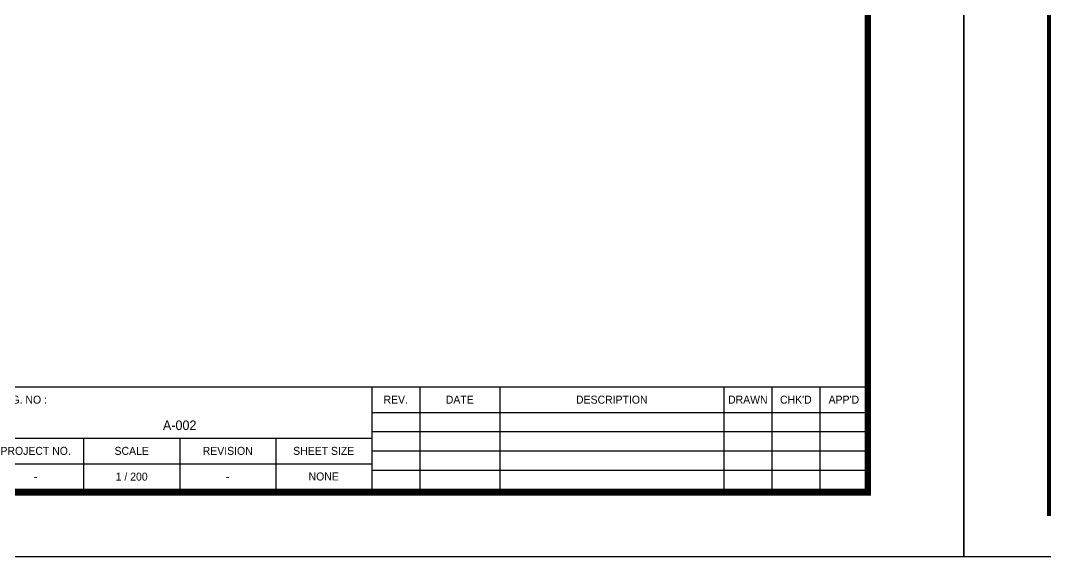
# Model space of a CAD drawing. Header units: millimetres. Extents: x 10297564 to 11610295, y -9287743 to -8409454.
# Drawn here: x 10659118 to 10723164, y -9287743 to -9254254 of the extents above; entities that cross this region are included whole.
import ezdxf
from ezdxf.enums import TextEntityAlignment as Align

# ---------------------------------------------------------------- set-up
doc = ezdxf.new("R2010")
doc.units = ezdxf.units.MM
doc.header["$LTSCALE"] = 100
for name, color, linetype in [('_도곽_마크', 7, 'Continuous'), ('BOX', 7, 'Continuous'), ('BOX_Def', 8, 'Continuous')]:
    doc.layers.add(name, color=color, linetype=linetype)
doc.layers.add('DIJ1-TEXT', color=7, linetype='Continuous', lineweight=5)
doc.layers.add('TITLE', color=7, linetype='Continuous', lineweight=0)
doc.styles.add('RomanS', font='Dotum.ttf')

# ---------------------------------------------------------------- blocks, each defined once
blk = doc.blocks.new('A$C78AD5415')
at = {"layer": '_도곽_마크'}
for p, q in [((656, 53), (811, 53)), ((656, 45), (811, 45)), ((656, 39), (811, 39)), ((656, 33), (811, 33)), ((656, 27), (811, 27))]:
    blk.add_line(p, q, dxfattribs=at)
for points in [[(536, 53), (656, 53)], [(656, 53), (656, 21)], [(656, 53), (656, 21)], [(671, 53), (671, 21)], [(696, 53), (696, 21)], [(766, 53), (766, 21)], [(781, 53), (781, 21)], [(796, 53), (796, 21)], [(811, 53), (811, 21)], [(536, 37), (656, 37)], [(566, 37), (566, 21)], [(596, 37), (596, 21)], [(626, 37), (626, 21)], [(536, 29), (656, 29)], [(40, 21), (811, 21)]]:
    blk.add_lwpolyline(points, dxfattribs=at)
at = {"layer": 'BOX', "const_width": 2}
blk.add_lwpolyline([(40, 20), (40, 574), (811, 574), (811, 20)], close=True, dxfattribs=at)
at = {"layer": 'BOX_Def'}
blk.add_lwpolyline([(0, 0), (841, 0), (841, 594), (0, 594)], close=True, dxfattribs=at)
at = {"layer": 'DIJ1-TEXT', "style": 'RomanS'}
blk.add_text('DWG. NO :', height=2.5, dxfattribs=at).set_placement((538, 49), align=Align.MIDDLE_LEFT)
for s, p in [('REV.', (663.5, 49)), ('DATE', (683.5, 49)), ('DESCRIPTION', (731, 49)), ('DRAWN', (773.5, 49)), ("CHK'D", (788.5, 49)), ("APP'D", (803.5, 49)), ('PROJECT NO.', (551, 33)), ('SCALE', (581, 33)), ('REVISION', (611, 33)), ('SHEET SIZE', (641, 33))]:
    blk.add_text(s, height=2.5, dxfattribs=at).set_placement(p, align=Align.MIDDLE)

msp = doc.modelspace()

# ---------------------------------------------------------------- block references
at = {"layer": 'TITLE', "color": 4}
for p, xscale, yscale, zscale in [((10549864, -9287743.3), 200, 200, 200), ((10718064, -9287743.3), 133.2622362042015, 133.2622362042015, 133.2622362042015)]:
    msp.add_blockref('A$C78AD5415', p, dxfattribs=dict(at, xscale=xscale, yscale=yscale, zscale=zscale))

# ---------------------------------------------------------------- texts
at = {"layer": 'DIJ1-TEXT', "style": 'RomanS'}
for s, height, p in [('A-002', 600, (10669064, -9279543.3)), ('1 / 200', 500, (10666064, -9282743.3)), ('NONE', 500, (10678064, -9282743.3))]:
    msp.add_text(s, height=height, dxfattribs=at).set_placement(p, align=Align.MIDDLE)
for p in [(10660064, -9282743.3), (10672064, -9282743.3)]:
    msp.add_text('-', height=500, dxfattribs=at).set_placement(p, align=Align.MIDDLE_CENTER)

doc.saveas('drawing.dxf')
